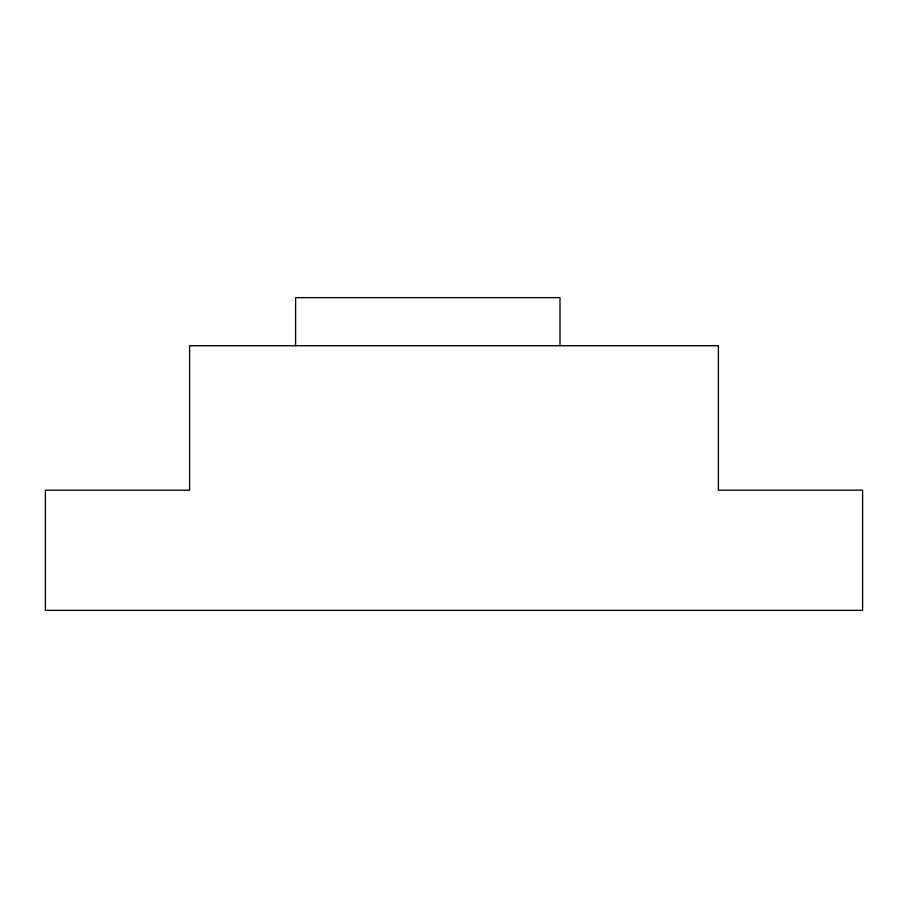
<?xml version="1.0" encoding="UTF-8"?>
<svg xmlns="http://www.w3.org/2000/svg" width="908" height="908" viewBox="0 0 908 908"><rect width="100%" height="100%" fill="white"/><g stroke="black" fill="none" stroke-linecap="round" stroke-linejoin="round"><path stroke-width="1.36" d="M559.998 345.721L559.998 297.642L295.611 297.642L295.611 345.721M718.387 345.721L189.613 345.721L189.613 490.172L45.4 490.172L45.4 610.358L862.6 610.358L862.6 490.172L718.387 490.172L718.387 345.721"/></g></svg>
